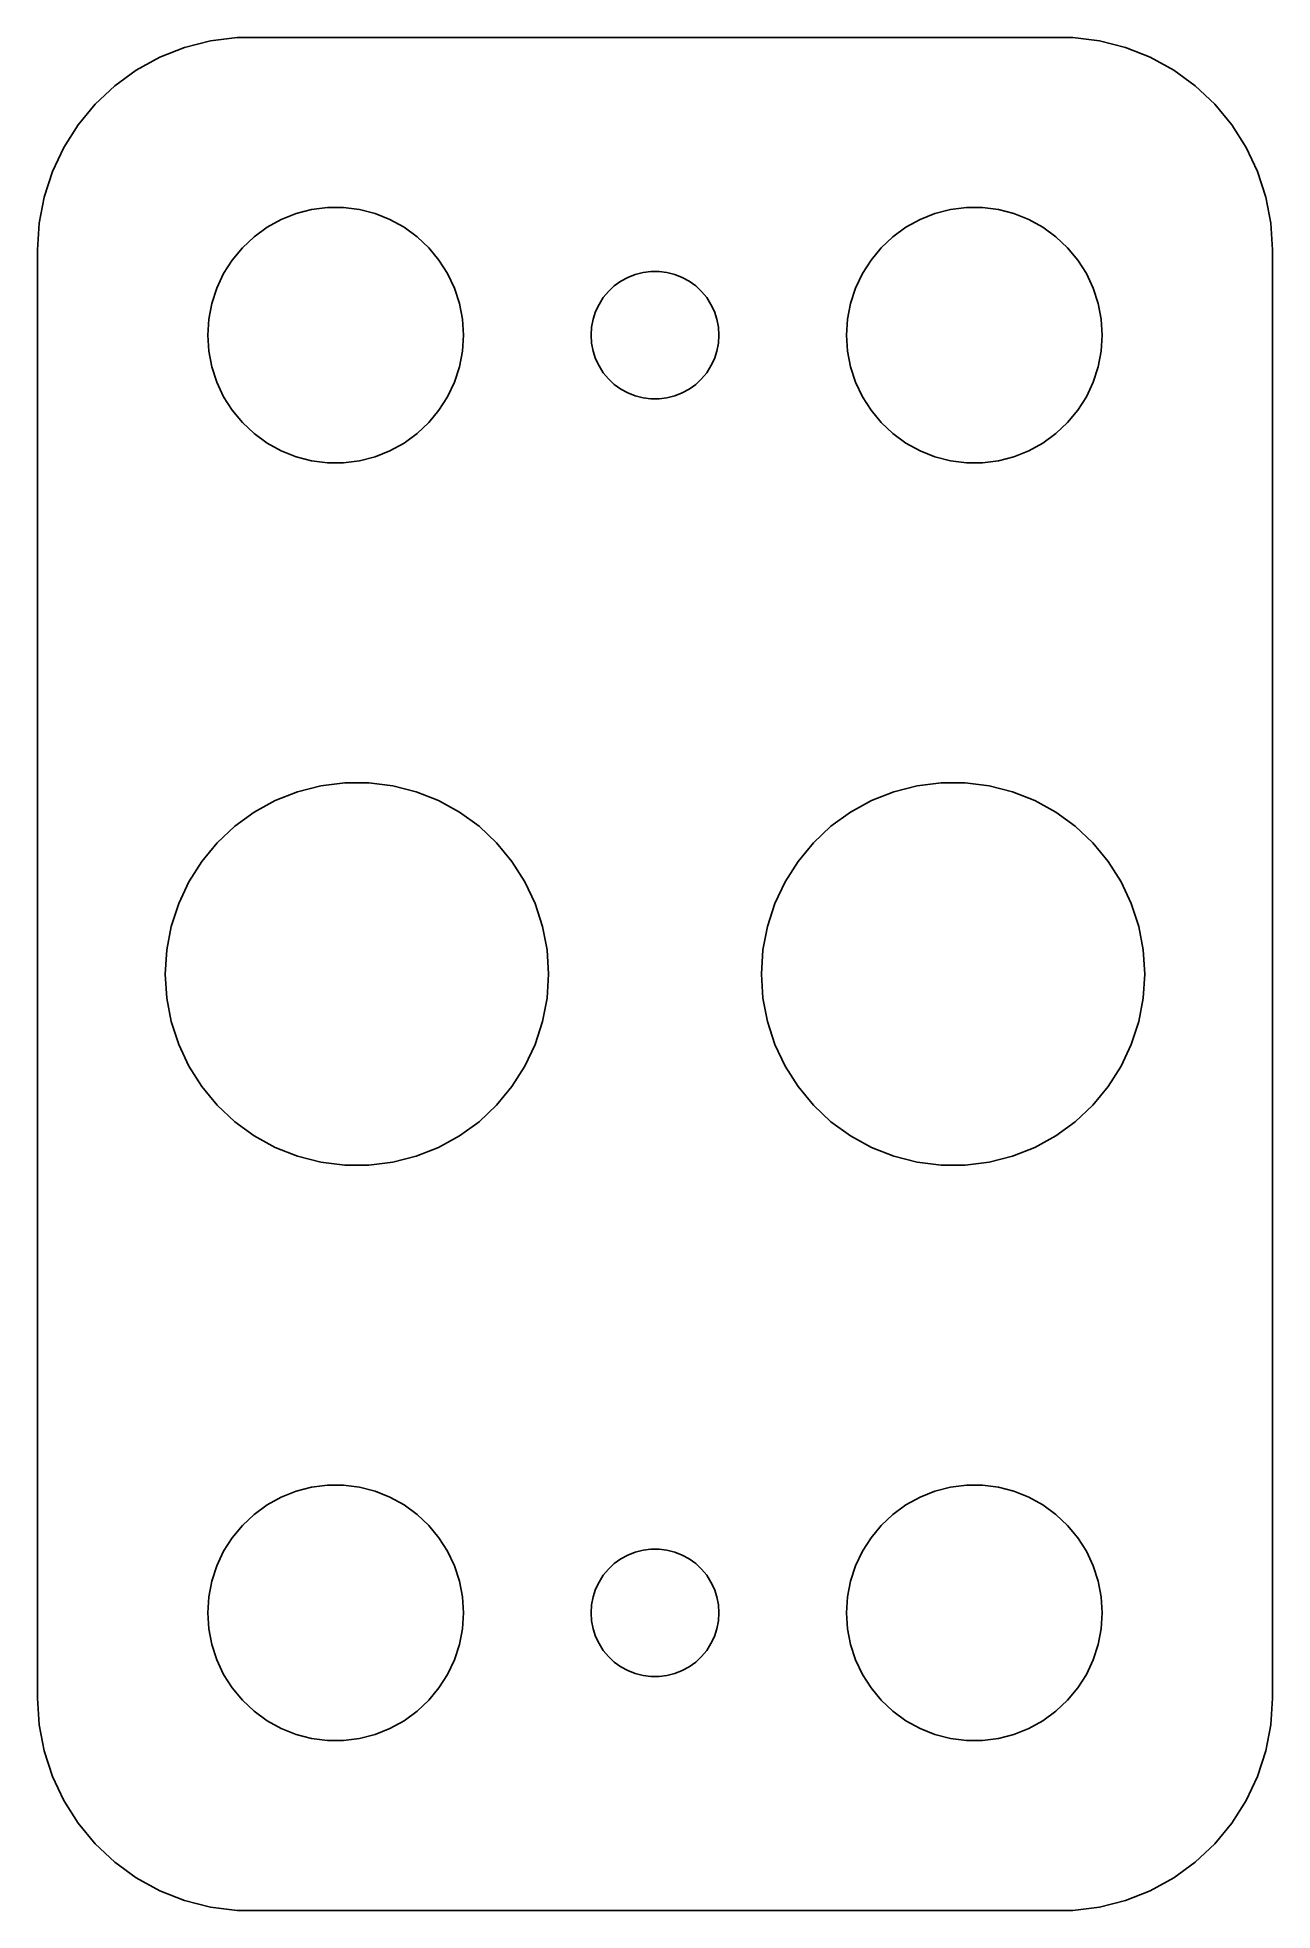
# Model space of a CAD drawing. Header units: metres. Extents: x -14.5 to 14.5, y -22 to 22.
import ezdxf

# ---------------------------------------------------------------- set-up
doc = ezdxf.new("R2010")
doc.units = ezdxf.units.M

msp = doc.modelspace()

# ---------------------------------------------------------------- linework, layer by layer
for p, q in [((-9.81395, 21.9901), (-10.4369, 21.9114)), ((9.81395, 21.9901), (-9.81395, 21.9901)), ((10.4369, 21.9114), (9.81395, 21.9901)), ((-11.0451, 21.7553), (-11.6289, 21.5241)), ((-10.4369, 21.9114), (-11.0451, 21.7553)), ((11.0451, 21.7553), (10.4369, 21.9114)), ((11.6289, 21.5241), (11.0451, 21.7553)), ((-12.1791, 21.2216), (-12.6871, 20.8526)), ((-11.6289, 21.5241), (-12.1791, 21.2216)), ((12.1791, 21.2216), (11.6289, 21.5241)), ((12.6871, 20.8526), (12.1791, 21.2216)), ((-12.6871, 20.8526), (-13.1448, 20.4227)), ((13.1448, 20.4227), (12.6871, 20.8526)), ((-13.1448, 20.4227), (-13.5451, 19.9389)), ((13.5451, 19.9389), (13.1448, 20.4227)), ((-13.5451, 19.9389), (-13.8815, 19.4088)), ((13.8815, 19.4088), (13.5451, 19.9389)), ((-13.8815, 19.4088), (-14.1489, 18.8406)), ((14.1489, 18.8406), (13.8815, 19.4088)), ((-14.1489, 18.8406), (-14.3429, 18.2434)), ((14.3429, 18.2434), (14.1489, 18.8406)), ((-14.3429, 18.2434), (-14.4606, 17.6267)), ((14.4606, 17.6267), (14.3429, 18.2434)), ((-14.4606, 17.6267), (-14.5, 17)), ((-9.10747, 17.533), (-8.77733, 17.7145)), ((-8.77733, 17.7145), (-8.42705, 17.8532)), ((-8.42705, 17.8532), (-8.06213, 17.9469)), ((-8.06213, 17.9469), (-7.68837, 17.9941)), ((-7.68837, 17.9941), (-7.31161, 17.9941)), ((-7.31161, 17.9941), (-6.93785, 17.9469)), ((-6.93785, 17.9469), (-6.57294, 17.8532)), ((-6.57294, 17.8532), (-6.22266, 17.7145)), ((-6.22266, 17.7145), (-5.89252, 17.533)), ((5.89252, 17.533), (6.22266, 17.7145)), ((6.22266, 17.7145), (6.57294, 17.8532)), ((6.57294, 17.8532), (6.93785, 17.9469)), ((6.93785, 17.9469), (7.31161, 17.9941)), ((7.31161, 17.9941), (7.68837, 17.9941)), ((7.68837, 17.9941), (8.06213, 17.9469)), ((8.06213, 17.9469), (8.42705, 17.8532)), ((8.42705, 17.8532), (8.77733, 17.7145)), ((8.77733, 17.7145), (9.10747, 17.533)), ((14.5, 17), (14.4606, 17.6267)), ((-9.6869, 17.0536), (-9.41226, 17.3115)), ((-9.41226, 17.3115), (-9.10747, 17.533)), ((-5.89252, 17.533), (-5.58772, 17.3115)), ((-5.58772, 17.3115), (-5.31308, 17.0536)), ((5.31308, 17.0536), (5.58772, 17.3115)), ((5.58772, 17.3115), (5.89252, 17.533)), ((9.10747, 17.533), (9.41226, 17.3115)), ((9.41226, 17.3115), (9.6869, 17.0536)), ((-14.5, 17), (-14.5, -17)), ((-10.1289, 16.4453), (-9.92705, 16.7634)), ((-9.92705, 16.7634), (-9.6869, 17.0536)), ((-5.31308, 17.0536), (-5.07294, 16.7634)), ((-5.07294, 16.7634), (-4.87108, 16.4453)), ((4.87108, 16.4453), (5.07294, 16.7634)), ((5.07294, 16.7634), (5.31308, 17.0536)), ((9.6869, 17.0536), (9.92705, 16.7634)), ((9.92705, 16.7634), (10.1289, 16.4453)), ((14.5, -17), (14.5, 17)), ((-10.2893, 16.1044), (-10.1289, 16.4453)), ((-4.87108, 16.4453), (-4.71066, 16.1044)), ((-0.803726, 16.2665), (-0.638657, 16.3572)), ((-0.638657, 16.3572), (-0.463516, 16.4266)), ((-0.463516, 16.4266), (-0.281067, 16.4734)), ((-0.281067, 16.4734), (-0.094177, 16.497)), ((-0.094177, 16.497), (0.094177, 16.497)), ((0.094177, 16.497), (0.281067, 16.4734)), ((0.281067, 16.4734), (0.463516, 16.4266)), ((0.463516, 16.4266), (0.638657, 16.3572)), ((0.638657, 16.3572), (0.803726, 16.2665)), ((4.71066, 16.1044), (4.87108, 16.4453)), ((10.1289, 16.4453), (10.2893, 16.1044)), ((-10.4057, 15.7461), (-10.2893, 16.1044)), ((-4.71066, 16.1044), (-4.59424, 15.7461)), ((-1.31445, 15.7226), (-1.21352, 15.8817)), ((-1.21352, 15.8817), (-1.09344, 16.0268)), ((-1.09344, 16.0268), (-0.956131, 16.1558)), ((-0.956131, 16.1558), (-0.803726, 16.2665)), ((0.803726, 16.2665), (0.956131, 16.1558)), ((0.956131, 16.1558), (1.09344, 16.0268)), ((1.09344, 16.0268), (1.21352, 15.8817)), ((1.21352, 15.8817), (1.31445, 15.7226)), ((4.59424, 15.7461), (4.71066, 16.1044)), ((10.2893, 16.1044), (10.4057, 15.7461)), ((-10.4763, 15.376), (-10.4057, 15.7461)), ((-4.59424, 15.7461), (-4.52365, 15.376)), ((-1.45287, 15.373), (-1.39465, 15.5522)), ((-1.39465, 15.5522), (-1.31445, 15.7226)), ((1.31445, 15.7226), (1.39465, 15.5522)), ((1.39465, 15.5522), (1.45287, 15.373)), ((4.52365, 15.376), (4.59424, 15.7461)), ((10.4057, 15.7461), (10.4763, 15.376)), ((-10.5, 15), (-10.4763, 15.376)), ((-10.4763, 14.624), (-10.5, 15)), ((-4.52365, 15.376), (-4.5, 15)), ((-4.5, 15), (-4.52365, 14.624)), ((-1.5, 15), (-1.48816, 15.188)), ((-1.48816, 14.812), (-1.5, 15)), ((-1.48816, 15.188), (-1.45287, 15.373)), ((1.45287, 15.373), (1.48816, 15.188)), ((1.48816, 15.188), (1.5, 15)), ((1.5, 15), (1.48816, 14.812)), ((4.5, 15), (4.52365, 15.376)), ((4.52365, 14.624), (4.5, 15)), ((10.4763, 15.376), (10.5, 15)), ((10.5, 15), (10.4763, 14.624)), ((-10.4057, 14.2539), (-10.4763, 14.624)), ((-4.52365, 14.624), (-4.59424, 14.2539)), ((-1.45287, 14.627), (-1.48816, 14.812)), ((-1.39465, 14.4478), (-1.45287, 14.627)), ((1.45287, 14.627), (1.39465, 14.4478)), ((1.48816, 14.812), (1.45287, 14.627)), ((4.59424, 14.2539), (4.52365, 14.624)), ((10.4763, 14.624), (10.4057, 14.2539)), ((-10.2893, 13.8956), (-10.4057, 14.2539)), ((-4.59424, 14.2539), (-4.71066, 13.8956)), ((-1.31445, 14.2774), (-1.39465, 14.4478)), ((-1.21352, 14.1183), (-1.31445, 14.2774)), ((-1.09344, 13.9732), (-1.21352, 14.1183)), ((1.21352, 14.1183), (1.09344, 13.9732)), ((1.31445, 14.2774), (1.21352, 14.1183)), ((1.39465, 14.4478), (1.31445, 14.2774)), ((4.71066, 13.8956), (4.59424, 14.2539)), ((10.4057, 14.2539), (10.2893, 13.8956)), ((-10.1289, 13.5547), (-10.2893, 13.8956)), ((-4.71066, 13.8956), (-4.87108, 13.5547)), ((-0.956131, 13.8442), (-1.09344, 13.9732)), ((-0.803726, 13.7335), (-0.956131, 13.8442)), ((-0.638657, 13.6427), (-0.803726, 13.7335)), ((-0.463516, 13.5734), (-0.638657, 13.6427)), ((0.638657, 13.6427), (0.463516, 13.5734)), ((0.803726, 13.7335), (0.638657, 13.6427)), ((0.956131, 13.8442), (0.803726, 13.7335)), ((1.09344, 13.9732), (0.956131, 13.8442)), ((4.87108, 13.5547), (4.71066, 13.8956)), ((10.2893, 13.8956), (10.1289, 13.5547)), ((-9.92705, 13.2366), (-10.1289, 13.5547)), ((-9.6869, 12.9464), (-9.92705, 13.2366)), ((-5.07294, 13.2366), (-5.31308, 12.9464)), ((-4.87108, 13.5547), (-5.07294, 13.2366)), ((-0.281067, 13.5266), (-0.463516, 13.5734)), ((-0.094177, 13.5029), (-0.281067, 13.5266)), ((0.094177, 13.5029), (-0.094177, 13.5029)), ((0.281067, 13.5266), (0.094177, 13.5029)), ((0.463516, 13.5734), (0.281067, 13.5266)), ((5.07294, 13.2366), (4.87108, 13.5547)), ((5.31308, 12.9464), (5.07294, 13.2366)), ((9.92705, 13.2366), (9.6869, 12.9464)), ((10.1289, 13.5547), (9.92705, 13.2366)), ((-9.41226, 12.6884), (-9.6869, 12.9464)), ((-5.31308, 12.9464), (-5.58772, 12.6884)), ((5.58772, 12.6884), (5.31308, 12.9464)), ((9.6869, 12.9464), (9.41226, 12.6884)), ((-9.10747, 12.467), (-9.41226, 12.6884)), ((-8.77733, 12.2855), (-9.10747, 12.467)), ((-5.89252, 12.467), (-6.22266, 12.2855)), ((-5.58772, 12.6884), (-5.89252, 12.467)), ((5.89252, 12.467), (5.58772, 12.6884)), ((6.22266, 12.2855), (5.89252, 12.467)), ((9.10747, 12.467), (8.77733, 12.2855)), ((9.41226, 12.6884), (9.10747, 12.467)), ((-8.42705, 12.1468), (-8.77733, 12.2855)), ((-8.06213, 12.0531), (-8.42705, 12.1468)), ((-7.68837, 12.0059), (-8.06213, 12.0531)), ((-7.31161, 12.0059), (-7.68837, 12.0059)), ((-6.93785, 12.0531), (-7.31161, 12.0059)), ((-6.57294, 12.1468), (-6.93785, 12.0531)), ((-6.22266, 12.2855), (-6.57294, 12.1468)), ((6.57294, 12.1468), (6.22266, 12.2855)), ((6.93785, 12.0531), (6.57294, 12.1468)), ((7.31161, 12.0059), (6.93785, 12.0531)), ((7.68837, 12.0059), (7.31161, 12.0059)), ((8.06213, 12.0531), (7.68837, 12.0059)), ((8.42705, 12.1468), (8.06213, 12.0531)), ((8.77733, 12.2855), (8.42705, 12.1468)), ((-8.39056, 4.27974), (-7.8432, 4.42029)), ((-7.8432, 4.42029), (-7.28255, 4.49112)), ((-7.28255, 4.49112), (-6.71744, 4.49112)), ((-6.71744, 4.49112), (-6.15678, 4.42029)), ((-6.15678, 4.42029), (-5.60942, 4.27974)), ((5.60942, 4.27974), (6.15678, 4.42029)), ((6.15678, 4.42029), (6.71744, 4.49112)), ((6.71744, 4.49112), (7.28255, 4.49112)), ((7.28255, 4.49112), (7.8432, 4.42029)), ((7.8432, 4.42029), (8.39056, 4.27974)), ((-9.41121, 3.79947), (-8.916, 4.07172)), ((-8.916, 4.07172), (-8.39056, 4.27974)), ((-5.60942, 4.27974), (-5.08398, 4.07172)), ((-5.08398, 4.07172), (-4.58878, 3.79947)), ((4.58878, 3.79947), (5.08398, 4.07172)), ((5.08398, 4.07172), (5.60942, 4.27974)), ((8.39056, 4.27974), (8.916, 4.07172)), ((8.916, 4.07172), (9.41121, 3.79947)), ((-9.86839, 3.4673), (-9.41121, 3.79947)), ((-4.58878, 3.79947), (-4.13159, 3.4673)), ((4.13159, 3.4673), (4.58878, 3.79947)), ((9.41121, 3.79947), (9.86839, 3.4673)), ((-10.6406, 2.64502), (-10.2803, 3.08046)), ((-10.2803, 3.08046), (-9.86839, 3.4673)), ((-4.13159, 3.4673), (-3.71964, 3.08046)), ((-3.71964, 3.08046), (-3.35942, 2.64502)), ((3.35942, 2.64502), (3.71964, 3.08046)), ((3.71964, 3.08046), (4.13159, 3.4673)), ((9.86839, 3.4673), (10.2803, 3.08046)), ((10.2803, 3.08046), (10.6406, 2.64502)), ((-10.9434, 2.16788), (-10.6406, 2.64502)), ((-3.35942, 2.64502), (-3.05661, 2.16788)), ((3.05661, 2.16788), (3.35942, 2.64502)), ((10.6406, 2.64502), (10.9434, 2.16788)), ((-11.184, 1.65656), (-10.9434, 2.16788)), ((-3.05661, 2.16788), (-2.81599, 1.65656)), ((2.81599, 1.65656), (3.05661, 2.16788)), ((10.9434, 2.16788), (11.184, 1.65656)), ((-11.3586, 1.11909), (-11.184, 1.65656)), ((-2.81599, 1.65656), (-2.64137, 1.11909)), ((2.64137, 1.11909), (2.81599, 1.65656)), ((11.184, 1.65656), (11.3586, 1.11909)), ((-11.4645, 0.563995), (-11.3586, 1.11909)), ((-2.64137, 1.11909), (-2.53548, 0.563995)), ((2.53548, 0.563995), (2.64137, 1.11909)), ((11.3586, 1.11909), (11.4645, 0.563995)), ((-11.5, 0), (-11.4645, 0.563995)), ((-2.53548, 0.563995), (-2.5, 0)), ((2.5, 0), (2.53548, 0.563995)), ((11.4645, 0.563995), (11.5, 0)), ((-11.4645, -0.563995), (-11.5, 0)), ((-2.5, 0), (-2.53548, -0.563995)), ((2.53548, -0.563995), (2.5, 0)), ((11.5, 0), (11.4645, -0.563995)), ((-11.3586, -1.11909), (-11.4645, -0.563995)), ((-2.53548, -0.563995), (-2.64137, -1.11909)), ((2.64137, -1.11909), (2.53548, -0.563995)), ((11.4645, -0.563995), (11.3586, -1.11909)), ((-11.184, -1.65656), (-11.3586, -1.11909)), ((-2.64137, -1.11909), (-2.81599, -1.65656)), ((2.81599, -1.65656), (2.64137, -1.11909)), ((11.3586, -1.11909), (11.184, -1.65656)), ((-10.9434, -2.16788), (-11.184, -1.65656)), ((-2.81599, -1.65656), (-3.05661, -2.16788)), ((3.05661, -2.16788), (2.81599, -1.65656)), ((11.184, -1.65656), (10.9434, -2.16788)), ((-10.6406, -2.64502), (-10.9434, -2.16788)), ((-3.05661, -2.16788), (-3.35942, -2.64502)), ((3.35942, -2.64502), (3.05661, -2.16788)), ((10.9434, -2.16788), (10.6406, -2.64502)), ((-10.2803, -3.08046), (-10.6406, -2.64502)), ((-3.35942, -2.64502), (-3.71964, -3.08046)), ((3.71964, -3.08046), (3.35942, -2.64502)), ((10.6406, -2.64502), (10.2803, -3.08046)), ((-9.86839, -3.4673), (-10.2803, -3.08046)), ((-9.41121, -3.79947), (-9.86839, -3.4673)), ((-4.13159, -3.4673), (-4.58878, -3.79947)), ((-3.71964, -3.08046), (-4.13159, -3.4673)), ((4.13159, -3.4673), (3.71964, -3.08046)), ((4.58878, -3.79947), (4.13159, -3.4673)), ((9.86839, -3.4673), (9.41121, -3.79947)), ((10.2803, -3.08046), (9.86839, -3.4673)), ((-8.916, -4.07172), (-9.41121, -3.79947)), ((-4.58878, -3.79947), (-5.08398, -4.07172)), ((5.08398, -4.07172), (4.58878, -3.79947)), ((9.41121, -3.79947), (8.916, -4.07172)), ((-8.39056, -4.27974), (-8.916, -4.07172)), ((-7.8432, -4.42029), (-8.39056, -4.27974)), ((-5.60942, -4.27974), (-6.15678, -4.42029)), ((-5.08398, -4.07172), (-5.60942, -4.27974)), ((5.60942, -4.27974), (5.08398, -4.07172)), ((6.15678, -4.42029), (5.60942, -4.27974)), ((8.39056, -4.27974), (7.8432, -4.42029)), ((8.916, -4.07172), (8.39056, -4.27974)), ((-7.28255, -4.49112), (-7.8432, -4.42029)), ((-6.71744, -4.49112), (-7.28255, -4.49112)), ((-6.15678, -4.42029), (-6.71744, -4.49112)), ((6.71744, -4.49112), (6.15678, -4.42029)), ((7.28255, -4.49112), (6.71744, -4.49112)), ((7.8432, -4.42029), (7.28255, -4.49112)), ((-9.10747, -12.467), (-8.77733, -12.2855)), ((-8.77733, -12.2855), (-8.42705, -12.1468)), ((-8.42705, -12.1468), (-8.06213, -12.0531)), ((-8.06213, -12.0531), (-7.68837, -12.0059)), ((-7.68837, -12.0059), (-7.31161, -12.0059)), ((-7.31161, -12.0059), (-6.93785, -12.0531)), ((-6.93785, -12.0531), (-6.57294, -12.1468)), ((-6.57294, -12.1468), (-6.22266, -12.2855)), ((-6.22266, -12.2855), (-5.89252, -12.467)), ((5.89252, -12.467), (6.22266, -12.2855)), ((6.22266, -12.2855), (6.57294, -12.1468)), ((6.57294, -12.1468), (6.93785, -12.0531)), ((6.93785, -12.0531), (7.31161, -12.0059)), ((7.31161, -12.0059), (7.68837, -12.0059)), ((7.68837, -12.0059), (8.06213, -12.0531)), ((8.06213, -12.0531), (8.42705, -12.1468)), ((8.42705, -12.1468), (8.77733, -12.2855)), ((8.77733, -12.2855), (9.10747, -12.467)), ((-9.6869, -12.9464), (-9.41226, -12.6884)), ((-9.41226, -12.6884), (-9.10747, -12.467)), ((-5.89252, -12.467), (-5.58772, -12.6884)), ((-5.58772, -12.6884), (-5.31308, -12.9464)), ((5.31308, -12.9464), (5.58772, -12.6884)), ((5.58772, -12.6884), (5.89252, -12.467)), ((9.10747, -12.467), (9.41226, -12.6884)), ((9.41226, -12.6884), (9.6869, -12.9464)), ((-9.92705, -13.2366), (-9.6869, -12.9464)), ((-5.31308, -12.9464), (-5.07294, -13.2366)), ((5.07294, -13.2366), (5.31308, -12.9464)), ((9.6869, -12.9464), (9.92705, -13.2366)), ((-10.2893, -13.8956), (-10.1289, -13.5547)), ((-10.1289, -13.5547), (-9.92705, -13.2366)), ((-5.07294, -13.2366), (-4.87108, -13.5547)), ((-4.87108, -13.5547), (-4.71066, -13.8956)), ((-0.638657, -13.6427), (-0.463516, -13.5734)), ((-0.463516, -13.5734), (-0.281067, -13.5266)), ((-0.281067, -13.5266), (-0.094177, -13.5029)), ((-0.094177, -13.5029), (0.094177, -13.5029)), ((0.094177, -13.5029), (0.281067, -13.5266)), ((0.281067, -13.5266), (0.463516, -13.5734)), ((0.463516, -13.5734), (0.638657, -13.6427)), ((4.71066, -13.8956), (4.87108, -13.5547)), ((4.87108, -13.5547), (5.07294, -13.2366)), ((9.92705, -13.2366), (10.1289, -13.5547)), ((10.1289, -13.5547), (10.2893, -13.8956)), ((-10.4057, -14.2539), (-10.2893, -13.8956)), ((-4.71066, -13.8956), (-4.59424, -14.2539)), ((-1.21352, -14.1183), (-1.09344, -13.9732)), ((-1.09344, -13.9732), (-0.956131, -13.8442)), ((-0.956131, -13.8442), (-0.803726, -13.7335)), ((-0.803726, -13.7335), (-0.638657, -13.6427)), ((0.638657, -13.6427), (0.803726, -13.7335)), ((0.803726, -13.7335), (0.956131, -13.8442)), ((0.956131, -13.8442), (1.09344, -13.9732)), ((1.09344, -13.9732), (1.21352, -14.1183)), ((4.59424, -14.2539), (4.71066, -13.8956)), ((10.2893, -13.8956), (10.4057, -14.2539)), ((-10.4763, -14.624), (-10.4057, -14.2539)), ((-4.59424, -14.2539), (-4.52365, -14.624)), ((-1.45287, -14.627), (-1.39465, -14.4478)), ((-1.39465, -14.4478), (-1.31445, -14.2774)), ((-1.31445, -14.2774), (-1.21352, -14.1183)), ((1.21352, -14.1183), (1.31445, -14.2774)), ((1.31445, -14.2774), (1.39465, -14.4478)), ((1.39465, -14.4478), (1.45287, -14.627)), ((4.52365, -14.624), (4.59424, -14.2539)), ((10.4057, -14.2539), (10.4763, -14.624)), ((-10.5, -15), (-10.4763, -14.624)), ((-4.52365, -14.624), (-4.5, -15)), ((-1.5, -15), (-1.48816, -14.812)), ((-1.48816, -14.812), (-1.45287, -14.627)), ((1.45287, -14.627), (1.48816, -14.812)), ((1.48816, -14.812), (1.5, -15)), ((4.5, -15), (4.52365, -14.624)), ((10.4763, -14.624), (10.5, -15)), ((-10.4763, -15.376), (-10.5, -15)), ((-10.4057, -15.7461), (-10.4763, -15.376)), ((-4.52365, -15.376), (-4.59424, -15.7461)), ((-4.5, -15), (-4.52365, -15.376)), ((-1.48816, -15.188), (-1.5, -15)), ((-1.45287, -15.373), (-1.48816, -15.188)), ((-1.39465, -15.5522), (-1.45287, -15.373)), ((1.45287, -15.373), (1.39465, -15.5522)), ((1.48816, -15.188), (1.45287, -15.373)), ((1.5, -15), (1.48816, -15.188)), ((4.52365, -15.376), (4.5, -15)), ((4.59424, -15.7461), (4.52365, -15.376)), ((10.4763, -15.376), (10.4057, -15.7461)), ((10.5, -15), (10.4763, -15.376)), ((-10.2893, -16.1044), (-10.4057, -15.7461)), ((-4.59424, -15.7461), (-4.71066, -16.1044)), ((-1.31445, -15.7226), (-1.39465, -15.5522)), ((-1.21352, -15.8817), (-1.31445, -15.7226)), ((1.31445, -15.7226), (1.21352, -15.8817)), ((1.39465, -15.5522), (1.31445, -15.7226)), ((4.71066, -16.1044), (4.59424, -15.7461)), ((10.4057, -15.7461), (10.2893, -16.1044)), ((-10.1289, -16.4453), (-10.2893, -16.1044)), ((-4.71066, -16.1044), (-4.87108, -16.4453)), ((-1.09344, -16.0268), (-1.21352, -15.8817)), ((-0.956131, -16.1558), (-1.09344, -16.0268)), ((-0.803726, -16.2665), (-0.956131, -16.1558)), ((-0.638657, -16.3572), (-0.803726, -16.2665)), ((0.803726, -16.2665), (0.638657, -16.3572)), ((0.956131, -16.1558), (0.803726, -16.2665)), ((1.09344, -16.0268), (0.956131, -16.1558)), ((1.21352, -15.8817), (1.09344, -16.0268)), ((4.87108, -16.4453), (4.71066, -16.1044)), ((10.2893, -16.1044), (10.1289, -16.4453)), ((-9.92705, -16.7634), (-10.1289, -16.4453)), ((-4.87108, -16.4453), (-5.07294, -16.7634)), ((-0.463516, -16.4266), (-0.638657, -16.3572)), ((-0.281067, -16.4734), (-0.463516, -16.4266)), ((-0.094177, -16.497), (-0.281067, -16.4734)), ((0.094177, -16.497), (-0.094177, -16.497)), ((0.281067, -16.4734), (0.094177, -16.497)), ((0.463516, -16.4266), (0.281067, -16.4734)), ((0.638657, -16.3572), (0.463516, -16.4266)), ((5.07294, -16.7634), (4.87108, -16.4453)), ((10.1289, -16.4453), (9.92705, -16.7634)), ((-14.5, -17), (-14.4606, -17.6267)), ((-9.6869, -17.0536), (-9.92705, -16.7634)), ((-9.41226, -17.3115), (-9.6869, -17.0536)), ((-5.31308, -17.0536), (-5.58772, -17.3115)), ((-5.07294, -16.7634), (-5.31308, -17.0536)), ((5.31308, -17.0536), (5.07294, -16.7634)), ((5.58772, -17.3115), (5.31308, -17.0536)), ((9.6869, -17.0536), (9.41226, -17.3115)), ((9.92705, -16.7634), (9.6869, -17.0536)), ((14.4606, -17.6267), (14.5, -17)), ((-9.10747, -17.533), (-9.41226, -17.3115)), ((-8.77733, -17.7145), (-9.10747, -17.533)), ((-5.89252, -17.533), (-6.22266, -17.7145)), ((-5.58772, -17.3115), (-5.89252, -17.533)), ((5.89252, -17.533), (5.58772, -17.3115)), ((6.22266, -17.7145), (5.89252, -17.533)), ((9.10747, -17.533), (8.77733, -17.7145)), ((9.41226, -17.3115), (9.10747, -17.533)), ((-14.4606, -17.6267), (-14.3429, -18.2434)), ((-8.42705, -17.8532), (-8.77733, -17.7145)), ((-8.06213, -17.9469), (-8.42705, -17.8532)), ((-7.68837, -17.9941), (-8.06213, -17.9469)), ((-7.31161, -17.9941), (-7.68837, -17.9941)), ((-6.93785, -17.9469), (-7.31161, -17.9941)), ((-6.57294, -17.8532), (-6.93785, -17.9469)), ((-6.22266, -17.7145), (-6.57294, -17.8532)), ((6.57294, -17.8532), (6.22266, -17.7145)), ((6.93785, -17.9469), (6.57294, -17.8532)), ((7.31161, -17.9941), (6.93785, -17.9469)), ((7.68837, -17.9941), (7.31161, -17.9941)), ((8.06213, -17.9469), (7.68837, -17.9941)), ((8.42705, -17.8532), (8.06213, -17.9469)), ((8.77733, -17.7145), (8.42705, -17.8532)), ((14.3429, -18.2434), (14.4606, -17.6267)), ((-14.3429, -18.2434), (-14.1489, -18.8406)), ((14.1489, -18.8406), (14.3429, -18.2434)), ((-14.1489, -18.8406), (-13.8815, -19.4088)), ((13.8815, -19.4088), (14.1489, -18.8406)), ((-13.8815, -19.4088), (-13.5451, -19.9389)), ((13.5451, -19.9389), (13.8815, -19.4088)), ((-13.5451, -19.9389), (-13.1448, -20.4227)), ((13.1448, -20.4227), (13.5451, -19.9389)), ((-13.1448, -20.4227), (-12.6871, -20.8526)), ((12.6871, -20.8526), (13.1448, -20.4227)), ((-12.6871, -20.8526), (-12.1791, -21.2216)), ((12.1791, -21.2216), (12.6871, -20.8526)), ((-12.1791, -21.2216), (-11.6289, -21.5241)), ((-11.6289, -21.5241), (-11.0451, -21.7553)), ((11.0451, -21.7553), (11.6289, -21.5241)), ((11.6289, -21.5241), (12.1791, -21.2216)), ((-11.0451, -21.7553), (-10.4369, -21.9114)), ((-10.4369, -21.9114), (-9.81395, -21.9901)), ((-9.81395, -21.9901), (9.81395, -21.9901)), ((9.81395, -21.9901), (10.4369, -21.9114)), ((10.4369, -21.9114), (11.0451, -21.7553))]:
    msp.add_line(p, q)

doc.saveas('drawing.dxf')
